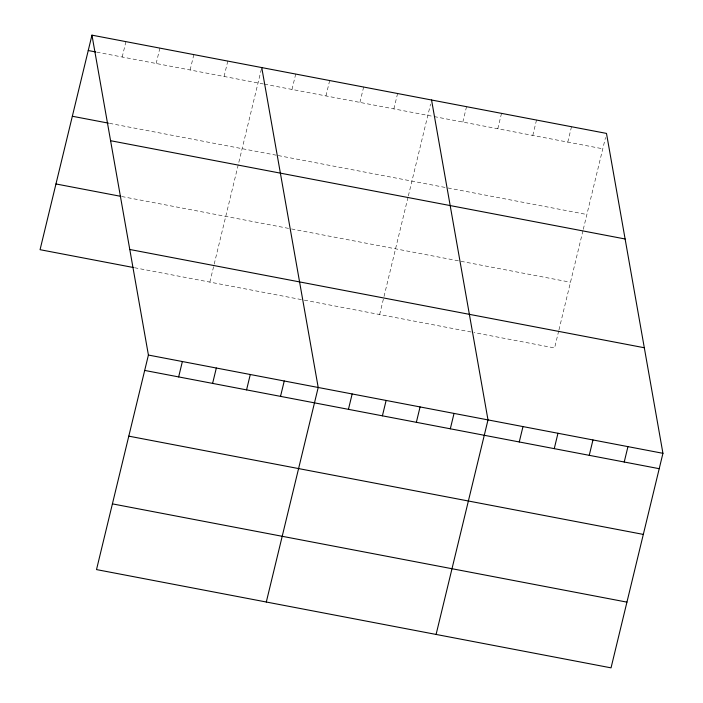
<?xml version="1.0" encoding="UTF-8"?>
<svg xmlns="http://www.w3.org/2000/svg" width="703" height="703" viewBox="0 0 703 703"><rect width="100%" height="100%" fill="white"/><g stroke="black" fill="none" stroke-linecap="round" stroke-linejoin="round"><path stroke-width="0.53" stroke-dasharray="3.52 2.64" d="M122.199 57.013L125.925 41.635M156.163 63.498L159.88 48.12M190.118 69.984L193.843 54.606M224.081 76.469L227.798 61.091M209.854 282.114L213.958 265.154M214.213 264.091L261.507 68.604M292 89.439L295.717 74.061M325.955 95.924L329.672 80.546M359.918 102.41L363.636 87.031M393.873 108.895L397.59 93.517M379.646 314.54L383.75 297.58M384.014 296.517L408.091 196.972M408.346 195.917L430.561 104.106M462.82 122.058L466.537 106.689M497.803 128.746L501.529 113.368M532.795 135.424L536.512 120.046M567.787 142.111L571.504 126.733M558.692 330.99L554.588 347.95L474.015 332.563M558.947 329.927L583.033 230.382M583.288 229.327L605.503 137.516M96.733 52.145L263.344 83.965M264.407 84.167L433.136 116.39M434.19 116.593L602.77 148.79M109.483 123.341L276.094 155.161M278.221 155.565L446.923 187.78M447.978 187.982L586.873 214.512M121.76 196.524L290.488 228.747M291.552 228.958L570.493 282.228M134.51 267.72L303.239 299.944M304.302 300.146L472.952 332.352"/><path stroke-width="1.05" d="M91.961 35.15L148.412 355.05L96.513 569.588L611.039 667.85L662.938 453.312L606.487 133.412L91.961 35.15L40.062 249.688L133.447 267.518M178.65 376.913L182.367 361.535M212.605 383.399L216.331 368.021M246.568 389.884L250.286 374.506M280.523 396.369L284.249 380.991M266.305 602.014L318.204 387.476L261.753 67.576M348.442 409.339L352.159 393.961M382.406 415.825L386.123 400.446M416.361 422.31L420.078 406.932M450.315 428.795L454.041 413.417M436.097 634.44L487.996 419.911L431.554 100.002M519.262 441.967L522.988 426.589M554.254 448.646L557.971 433.268M589.246 455.324L592.963 439.955M624.229 462.012L627.946 446.633M88.244 50.528L95.67 51.943M72.347 116.25L108.429 123.139M110.591 140.714L625.116 238.985M55.959 183.958L120.696 196.322M129.783 249.486L644.308 347.748M148.412 355.05L662.938 453.312M144.695 370.428L659.221 468.69M128.79 436.15L643.315 534.412M112.41 503.866L626.935 602.128"/></g></svg>
